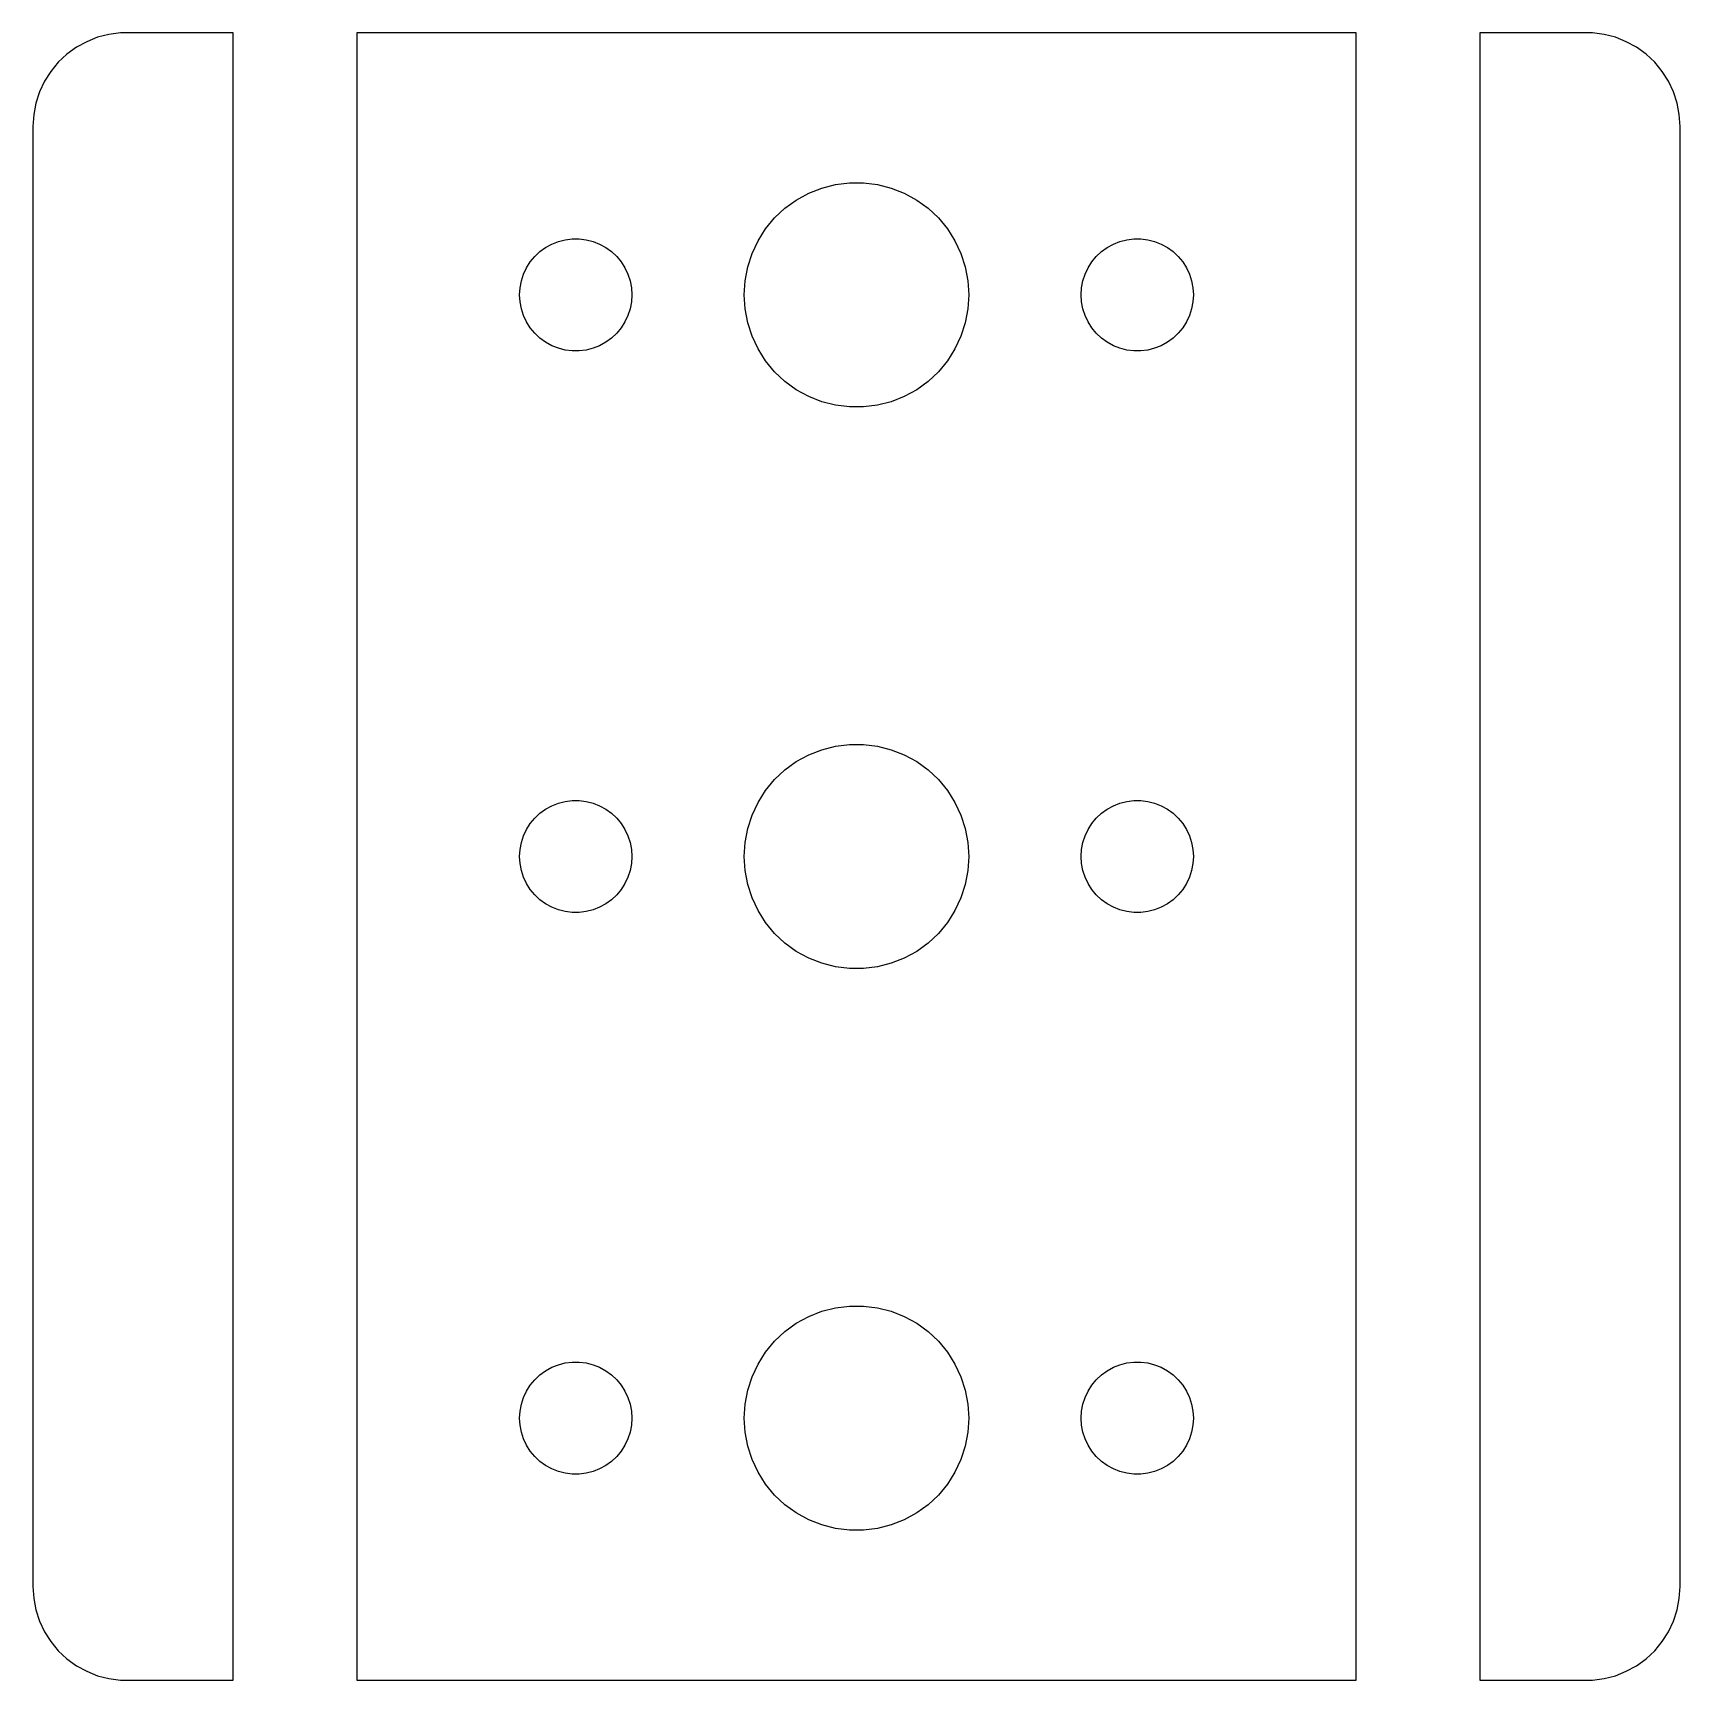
# Model space of a CAD drawing. Header units: metres. Extents: x -22 to 22, y -22 to 454.
# Drawn here: x -22 to 22, y 302 to 346 of the extents above; entities that cross this region are included whole.
import ezdxf

# ---------------------------------------------------------------- set-up
doc = ezdxf.new("R2010")
doc.units = ezdxf.units.M

msp = doc.modelspace()

# ---------------------------------------------------------------- linework, layer by layer
for p, q in [((-20.2725, 345.878), (-20.5644, 345.762)), ((-19.9684, 345.956), (-20.2725, 345.878)), ((-19.657, 345.995), (-19.9684, 345.956)), ((-16.6529, 345.995), (-19.657, 345.995)), ((-16.6529, 302.005), (-16.6529, 345.995)), ((13.3471, 345.995), (-13.3471, 345.995)), ((-13.3471, 345.995), (-13.3471, 302.005)), ((13.3471, 302.005), (13.3471, 345.995)), ((19.657, 345.995), (16.6529, 345.995)), ((16.6529, 345.995), (16.6529, 302.005)), ((19.9684, 345.956), (19.657, 345.995)), ((20.2725, 345.878), (19.9684, 345.956)), ((20.5644, 345.762), (20.2725, 345.878)), ((-21.0936, 345.426), (-21.3224, 345.211)), ((-20.8396, 345.611), (-21.0936, 345.426)), ((-20.5644, 345.762), (-20.8396, 345.611)), ((20.8396, 345.611), (20.5644, 345.762)), ((21.0936, 345.426), (20.8396, 345.611)), ((21.3224, 345.211), (21.0936, 345.426)), ((-21.5225, 344.969), (-21.6908, 344.704)), ((-21.3224, 345.211), (-21.5225, 344.969)), ((21.5225, 344.969), (21.3224, 345.211)), ((21.6908, 344.704), (21.5225, 344.969)), ((-21.6908, 344.704), (-21.8244, 344.42)), ((21.8244, 344.42), (21.6908, 344.704)), ((-21.9214, 344.122), (-21.9803, 343.813)), ((-21.8244, 344.42), (-21.9214, 344.122)), ((21.9214, 344.122), (21.8244, 344.42)), ((21.9803, 343.813), (21.9214, 344.122)), ((-21.9803, 343.813), (-22, 343.5)), ((22, 343.5), (21.9803, 343.813)), ((-22, 343.5), (-22, 304.5)), ((22, 304.5), (22, 343.5)), ((-0.927048, 341.853), (-0.562134, 341.947)), ((-0.562134, 341.947), (-0.18837, 341.994)), ((-0.18837, 341.994), (0.18837, 341.994)), ((0.18837, 341.994), (0.562134, 341.947)), ((0.562134, 341.947), (0.927048, 341.853)), ((-1.91226, 341.312), (-1.60747, 341.533)), ((-1.60747, 341.533), (-1.27733, 341.714)), ((-1.27733, 341.714), (-0.927048, 341.853)), ((0.927048, 341.853), (1.27733, 341.714)), ((1.27733, 341.714), (1.60747, 341.533)), ((1.60747, 341.533), (1.91226, 341.312)), ((-2.42705, 340.763), (-2.1869, 341.054)), ((-2.1869, 341.054), (-1.91226, 341.312)), ((1.91226, 341.312), (2.1869, 341.054)), ((2.1869, 341.054), (2.42705, 340.763)), ((-2.62891, 340.445), (-2.42705, 340.763)), ((2.42705, 340.763), (2.62891, 340.445)), ((-8.59344, 340.027), (-8.45613, 340.156)), ((-8.45613, 340.156), (-8.30373, 340.266)), ((-8.30373, 340.266), (-8.13866, 340.357)), ((-8.13866, 340.357), (-7.96352, 340.427)), ((-7.96352, 340.427), (-7.78107, 340.473)), ((-7.78107, 340.473), (-7.59418, 340.497)), ((-7.59418, 340.497), (-7.40581, 340.497)), ((-7.40581, 340.497), (-7.21892, 340.473)), ((-7.21892, 340.473), (-7.03647, 340.427)), ((-7.03647, 340.427), (-6.86133, 340.357)), ((-6.86133, 340.357), (-6.69626, 340.266)), ((-6.69626, 340.266), (-6.54385, 340.156)), ((-6.54385, 340.156), (-6.40654, 340.027)), ((-2.78932, 340.104), (-2.62891, 340.445)), ((2.62891, 340.445), (2.78932, 340.104)), ((6.40654, 340.027), (6.54385, 340.156)), ((6.54385, 340.156), (6.69626, 340.266)), ((6.69626, 340.266), (6.86133, 340.357)), ((6.86133, 340.357), (7.03647, 340.427)), ((7.03647, 340.427), (7.21892, 340.473)), ((7.21892, 340.473), (7.40581, 340.497)), ((7.40581, 340.497), (7.59418, 340.497)), ((7.59418, 340.497), (7.78107, 340.473)), ((7.78107, 340.473), (7.96352, 340.427)), ((7.96352, 340.427), (8.13866, 340.357)), ((8.13866, 340.357), (8.30373, 340.266)), ((8.30373, 340.266), (8.45613, 340.156)), ((8.45613, 340.156), (8.59344, 340.027)), ((-8.89465, 339.552), (-8.81445, 339.723)), ((-8.81445, 339.723), (-8.71352, 339.882)), ((-8.71352, 339.882), (-8.59344, 340.027)), ((-6.40654, 340.027), (-6.28647, 339.882)), ((-6.28647, 339.882), (-6.18553, 339.723)), ((-6.18553, 339.723), (-6.10533, 339.552)), ((-2.97633, 339.376), (-2.90575, 339.746)), ((-2.90575, 339.746), (-2.78932, 340.104)), ((2.78932, 340.104), (2.90575, 339.746)), ((2.90575, 339.746), (2.97633, 339.376)), ((6.10533, 339.552), (6.18553, 339.723)), ((6.18553, 339.723), (6.28647, 339.882)), ((6.28647, 339.882), (6.40654, 340.027)), ((8.59344, 340.027), (8.71352, 339.882)), ((8.71352, 339.882), (8.81445, 339.723)), ((8.81445, 339.723), (8.89465, 339.552)), ((-8.98816, 339.188), (-8.95287, 339.373)), ((-8.95287, 339.373), (-8.89465, 339.552)), ((-6.10533, 339.552), (-6.04712, 339.373)), ((-6.04712, 339.373), (-6.01183, 339.188)), ((-3, 339), (-2.97633, 339.376)), ((2.97633, 339.376), (3, 339)), ((6.01183, 339.188), (6.04712, 339.373)), ((6.04712, 339.373), (6.10533, 339.552)), ((8.89465, 339.552), (8.95287, 339.373)), ((8.95287, 339.373), (8.98816, 339.188)), ((-9, 339), (-8.98816, 339.188)), ((-8.98816, 338.812), (-9, 339)), ((-8.95287, 338.627), (-8.98816, 338.812)), ((-6.01183, 338.812), (-6.04712, 338.627)), ((-6.01183, 339.188), (-6, 339)), ((-6, 339), (-6.01183, 338.812)), ((-2.97633, 338.624), (-3, 339)), ((3, 339), (2.97633, 338.624)), ((6, 339), (6.01183, 339.188)), ((6.01183, 338.812), (6, 339)), ((6.04712, 338.627), (6.01183, 338.812)), ((8.98816, 338.812), (8.95287, 338.627)), ((8.98816, 339.188), (9, 339)), ((9, 339), (8.98816, 338.812)), ((-8.89465, 338.448), (-8.95287, 338.627)), ((-8.81445, 338.277), (-8.89465, 338.448)), ((-6.10533, 338.448), (-6.18553, 338.277)), ((-6.04712, 338.627), (-6.10533, 338.448)), ((-2.90575, 338.254), (-2.97633, 338.624)), ((2.97633, 338.624), (2.90575, 338.254)), ((6.10533, 338.448), (6.04712, 338.627)), ((6.18553, 338.277), (6.10533, 338.448)), ((8.89465, 338.448), (8.81445, 338.277)), ((8.95287, 338.627), (8.89465, 338.448)), ((-8.71352, 338.118), (-8.81445, 338.277)), ((-8.59344, 337.973), (-8.71352, 338.118)), ((-8.45613, 337.844), (-8.59344, 337.973)), ((-6.40654, 337.973), (-6.54385, 337.844)), ((-6.28647, 338.118), (-6.40654, 337.973)), ((-6.18553, 338.277), (-6.28647, 338.118)), ((-2.78932, 337.896), (-2.90575, 338.254)), ((2.90575, 338.254), (2.78932, 337.896)), ((6.28647, 338.118), (6.18553, 338.277)), ((6.40654, 337.973), (6.28647, 338.118)), ((6.54385, 337.844), (6.40654, 337.973)), ((8.59344, 337.973), (8.45613, 337.844)), ((8.71352, 338.118), (8.59344, 337.973)), ((8.81445, 338.277), (8.71352, 338.118)), ((-8.30373, 337.734), (-8.45613, 337.844)), ((-8.13866, 337.643), (-8.30373, 337.734)), ((-7.96352, 337.573), (-8.13866, 337.643)), ((-7.78107, 337.527), (-7.96352, 337.573)), ((-7.59418, 337.503), (-7.78107, 337.527)), ((-7.40581, 337.503), (-7.59418, 337.503)), ((-7.21892, 337.527), (-7.40581, 337.503)), ((-7.03647, 337.573), (-7.21892, 337.527)), ((-6.86133, 337.643), (-7.03647, 337.573)), ((-6.69626, 337.734), (-6.86133, 337.643)), ((-6.54385, 337.844), (-6.69626, 337.734)), ((-2.62891, 337.555), (-2.78932, 337.896)), ((-2.42705, 337.237), (-2.62891, 337.555)), ((2.62891, 337.555), (2.42705, 337.237)), ((2.78932, 337.896), (2.62891, 337.555)), ((6.69626, 337.734), (6.54385, 337.844)), ((6.86133, 337.643), (6.69626, 337.734)), ((7.03647, 337.573), (6.86133, 337.643)), ((7.21892, 337.527), (7.03647, 337.573)), ((7.40581, 337.503), (7.21892, 337.527)), ((7.59418, 337.503), (7.40581, 337.503)), ((7.78107, 337.527), (7.59418, 337.503)), ((7.96352, 337.573), (7.78107, 337.527)), ((8.13866, 337.643), (7.96352, 337.573)), ((8.30373, 337.734), (8.13866, 337.643)), ((8.45613, 337.844), (8.30373, 337.734)), ((-2.1869, 336.946), (-2.42705, 337.237)), ((2.42705, 337.237), (2.1869, 336.946)), ((-1.91226, 336.688), (-2.1869, 336.946)), ((-1.60747, 336.467), (-1.91226, 336.688)), ((1.91226, 336.688), (1.60747, 336.467)), ((2.1869, 336.946), (1.91226, 336.688)), ((-1.27733, 336.286), (-1.60747, 336.467)), ((-0.927048, 336.147), (-1.27733, 336.286)), ((1.27733, 336.286), (0.927048, 336.147)), ((1.60747, 336.467), (1.27733, 336.286)), ((-0.562134, 336.053), (-0.927048, 336.147)), ((-0.18837, 336.006), (-0.562134, 336.053)), ((0.18837, 336.006), (-0.18837, 336.006)), ((0.562134, 336.053), (0.18837, 336.006)), ((0.927048, 336.147), (0.562134, 336.053)), ((-0.927048, 326.853), (-0.562134, 326.947)), ((-0.562134, 326.947), (-0.18837, 326.994)), ((-0.18837, 326.994), (0.18837, 326.994)), ((0.18837, 326.994), (0.562134, 326.947)), ((0.562134, 326.947), (0.927048, 326.853)), ((-1.91226, 326.312), (-1.60747, 326.533)), ((-1.60747, 326.533), (-1.27733, 326.714)), ((-1.27733, 326.714), (-0.927048, 326.853)), ((0.927048, 326.853), (1.27733, 326.714)), ((1.27733, 326.714), (1.60747, 326.533)), ((1.60747, 326.533), (1.91226, 326.312)), ((-2.42705, 325.763), (-2.1869, 326.054)), ((-2.1869, 326.054), (-1.91226, 326.312)), ((1.91226, 326.312), (2.1869, 326.054)), ((2.1869, 326.054), (2.42705, 325.763)), ((-2.62891, 325.445), (-2.42705, 325.763)), ((2.42705, 325.763), (2.62891, 325.445)), ((-8.45613, 325.156), (-8.30373, 325.266)), ((-8.30373, 325.266), (-8.13866, 325.357)), ((-8.13866, 325.357), (-7.96352, 325.427)), ((-7.96352, 325.427), (-7.78107, 325.473)), ((-7.78107, 325.473), (-7.59418, 325.497)), ((-7.59418, 325.497), (-7.40581, 325.497)), ((-7.40581, 325.497), (-7.21892, 325.473)), ((-7.21892, 325.473), (-7.03647, 325.427)), ((-7.03647, 325.427), (-6.86133, 325.357)), ((-6.86133, 325.357), (-6.69626, 325.266)), ((-6.69626, 325.266), (-6.54385, 325.156)), ((-2.78932, 325.104), (-2.62891, 325.445)), ((2.62891, 325.445), (2.78932, 325.104)), ((6.54385, 325.156), (6.69626, 325.266)), ((6.69626, 325.266), (6.86133, 325.357)), ((6.86133, 325.357), (7.03647, 325.427)), ((7.03647, 325.427), (7.21892, 325.473)), ((7.21892, 325.473), (7.40581, 325.497)), ((7.40581, 325.497), (7.59418, 325.497)), ((7.59418, 325.497), (7.78107, 325.473)), ((7.78107, 325.473), (7.96352, 325.427)), ((7.96352, 325.427), (8.13866, 325.357)), ((8.13866, 325.357), (8.30373, 325.266)), ((8.30373, 325.266), (8.45613, 325.156)), ((-8.89465, 324.552), (-8.81445, 324.723)), ((-8.81445, 324.723), (-8.71352, 324.882)), ((-8.71352, 324.882), (-8.59344, 325.027)), ((-8.59344, 325.027), (-8.45613, 325.156)), ((-6.54385, 325.156), (-6.40654, 325.027)), ((-6.40654, 325.027), (-6.28647, 324.882)), ((-6.28647, 324.882), (-6.18553, 324.723)), ((-6.18553, 324.723), (-6.10533, 324.552)), ((-2.97633, 324.376), (-2.90575, 324.746)), ((-2.90575, 324.746), (-2.78932, 325.104)), ((2.78932, 325.104), (2.90575, 324.746)), ((2.90575, 324.746), (2.97633, 324.376)), ((6.10533, 324.552), (6.18553, 324.723)), ((6.18553, 324.723), (6.28647, 324.882)), ((6.28647, 324.882), (6.40654, 325.027)), ((6.40654, 325.027), (6.54385, 325.156)), ((8.45613, 325.156), (8.59344, 325.027)), ((8.59344, 325.027), (8.71352, 324.882)), ((8.71352, 324.882), (8.81445, 324.723)), ((8.81445, 324.723), (8.89465, 324.552)), ((-8.98816, 324.188), (-8.95287, 324.373)), ((-8.95287, 324.373), (-8.89465, 324.552)), ((-6.10533, 324.552), (-6.04712, 324.373)), ((-6.04712, 324.373), (-6.01183, 324.188)), ((-3, 324), (-2.97633, 324.376)), ((2.97633, 324.376), (3, 324)), ((6.01183, 324.188), (6.04712, 324.373)), ((6.04712, 324.373), (6.10533, 324.552)), ((8.89465, 324.552), (8.95287, 324.373)), ((8.95287, 324.373), (8.98816, 324.188)), ((-9, 324), (-8.98816, 324.188)), ((-8.98816, 323.812), (-9, 324)), ((-6.01183, 324.188), (-6, 324)), ((-6, 324), (-6.01183, 323.812)), ((-2.97633, 323.624), (-3, 324)), ((3, 324), (2.97633, 323.624)), ((6, 324), (6.01183, 324.188)), ((6.01183, 323.812), (6, 324)), ((8.98816, 324.188), (9, 324)), ((9, 324), (8.98816, 323.812)), ((-8.95287, 323.627), (-8.98816, 323.812)), ((-8.89465, 323.448), (-8.95287, 323.627)), ((-8.81445, 323.277), (-8.89465, 323.448)), ((-6.10533, 323.448), (-6.18553, 323.277)), ((-6.04712, 323.627), (-6.10533, 323.448)), ((-6.01183, 323.812), (-6.04712, 323.627)), ((-2.90575, 323.254), (-2.97633, 323.624)), ((2.97633, 323.624), (2.90575, 323.254)), ((6.04712, 323.627), (6.01183, 323.812)), ((6.10533, 323.448), (6.04712, 323.627)), ((6.18553, 323.277), (6.10533, 323.448)), ((8.89465, 323.448), (8.81445, 323.277)), ((8.95287, 323.627), (8.89465, 323.448)), ((8.98816, 323.812), (8.95287, 323.627)), ((-8.71352, 323.118), (-8.81445, 323.277)), ((-8.59344, 322.973), (-8.71352, 323.118)), ((-8.45613, 322.844), (-8.59344, 322.973)), ((-6.40654, 322.973), (-6.54385, 322.844)), ((-6.28647, 323.118), (-6.40654, 322.973)), ((-6.18553, 323.277), (-6.28647, 323.118)), ((-2.78932, 322.896), (-2.90575, 323.254)), ((2.90575, 323.254), (2.78932, 322.896)), ((6.28647, 323.118), (6.18553, 323.277)), ((6.40654, 322.973), (6.28647, 323.118)), ((6.54385, 322.844), (6.40654, 322.973)), ((8.59344, 322.973), (8.45613, 322.844)), ((8.71352, 323.118), (8.59344, 322.973)), ((8.81445, 323.277), (8.71352, 323.118)), ((-8.30373, 322.734), (-8.45613, 322.844)), ((-8.13866, 322.643), (-8.30373, 322.734)), ((-7.96352, 322.573), (-8.13866, 322.643)), ((-7.78107, 322.527), (-7.96352, 322.573)), ((-7.59418, 322.503), (-7.78107, 322.527)), ((-7.21892, 322.527), (-7.40581, 322.503)), ((-7.03647, 322.573), (-7.21892, 322.527)), ((-6.86133, 322.643), (-7.03647, 322.573)), ((-6.69626, 322.734), (-6.86133, 322.643)), ((-6.54385, 322.844), (-6.69626, 322.734)), ((-2.62891, 322.555), (-2.78932, 322.896)), ((-2.42705, 322.237), (-2.62891, 322.555)), ((2.62891, 322.555), (2.42705, 322.237)), ((2.78932, 322.896), (2.62891, 322.555)), ((6.69626, 322.734), (6.54385, 322.844)), ((6.86133, 322.643), (6.69626, 322.734)), ((7.03647, 322.573), (6.86133, 322.643)), ((7.21892, 322.527), (7.03647, 322.573)), ((7.40581, 322.503), (7.21892, 322.527)), ((7.78107, 322.527), (7.59418, 322.503)), ((7.96352, 322.573), (7.78107, 322.527)), ((8.13866, 322.643), (7.96352, 322.573)), ((8.30373, 322.734), (8.13866, 322.643)), ((8.45613, 322.844), (8.30373, 322.734)), ((-7.40581, 322.503), (-7.59418, 322.503)), ((-2.1869, 321.946), (-2.42705, 322.237)), ((2.42705, 322.237), (2.1869, 321.946)), ((7.59418, 322.503), (7.40581, 322.503)), ((-1.91226, 321.688), (-2.1869, 321.946)), ((-1.60747, 321.467), (-1.91226, 321.688)), ((1.91226, 321.688), (1.60747, 321.467)), ((2.1869, 321.946), (1.91226, 321.688)), ((-1.27733, 321.286), (-1.60747, 321.467)), ((-0.927048, 321.147), (-1.27733, 321.286)), ((1.27733, 321.286), (0.927048, 321.147)), ((1.60747, 321.467), (1.27733, 321.286)), ((-0.562134, 321.053), (-0.927048, 321.147)), ((-0.18837, 321.006), (-0.562134, 321.053)), ((0.18837, 321.006), (-0.18837, 321.006)), ((0.562134, 321.053), (0.18837, 321.006)), ((0.927048, 321.147), (0.562134, 321.053)), ((-0.562134, 311.947), (-0.18837, 311.994)), ((-0.18837, 311.994), (0.18837, 311.994)), ((0.18837, 311.994), (0.562134, 311.947)), ((-1.91226, 311.312), (-1.60747, 311.533)), ((-1.60747, 311.533), (-1.27733, 311.714)), ((-1.27733, 311.714), (-0.927048, 311.853)), ((-0.927048, 311.853), (-0.562134, 311.947)), ((0.562134, 311.947), (0.927048, 311.853)), ((0.927048, 311.853), (1.27733, 311.714)), ((1.27733, 311.714), (1.60747, 311.533)), ((1.60747, 311.533), (1.91226, 311.312)), ((-2.1869, 311.054), (-1.91226, 311.312)), ((1.91226, 311.312), (2.1869, 311.054)), ((-2.62891, 310.445), (-2.42705, 310.763)), ((-2.42705, 310.763), (-2.1869, 311.054)), ((2.1869, 311.054), (2.42705, 310.763)), ((2.42705, 310.763), (2.62891, 310.445)), ((-8.45613, 310.156), (-8.30373, 310.266)), ((-8.30373, 310.266), (-8.13866, 310.357)), ((-8.13866, 310.357), (-7.96352, 310.427)), ((-7.96352, 310.427), (-7.78107, 310.473)), ((-7.78107, 310.473), (-7.59418, 310.497)), ((-7.59418, 310.497), (-7.40581, 310.497)), ((-7.40581, 310.497), (-7.21892, 310.473)), ((-7.21892, 310.473), (-7.03647, 310.427)), ((-7.03647, 310.427), (-6.86133, 310.357)), ((-6.86133, 310.357), (-6.69626, 310.266)), ((-6.69626, 310.266), (-6.54385, 310.156)), ((-2.78932, 310.104), (-2.62891, 310.445)), ((2.62891, 310.445), (2.78932, 310.104)), ((6.54385, 310.156), (6.69626, 310.266)), ((6.69626, 310.266), (6.86133, 310.357)), ((6.86133, 310.357), (7.03647, 310.427)), ((7.03647, 310.427), (7.21892, 310.473)), ((7.21892, 310.473), (7.40581, 310.497)), ((7.40581, 310.497), (7.59418, 310.497)), ((7.59418, 310.497), (7.78107, 310.473)), ((7.78107, 310.473), (7.96352, 310.427)), ((7.96352, 310.427), (8.13866, 310.357)), ((8.13866, 310.357), (8.30373, 310.266)), ((8.30373, 310.266), (8.45613, 310.156)), ((-8.81445, 309.723), (-8.71352, 309.882)), ((-8.71352, 309.882), (-8.59344, 310.027)), ((-8.59344, 310.027), (-8.45613, 310.156)), ((-6.54385, 310.156), (-6.40654, 310.027)), ((-6.40654, 310.027), (-6.28647, 309.882)), ((-6.28647, 309.882), (-6.18553, 309.723)), ((-2.90575, 309.746), (-2.78932, 310.104)), ((2.78932, 310.104), (2.90575, 309.746)), ((6.18553, 309.723), (6.28647, 309.882)), ((6.28647, 309.882), (6.40654, 310.027)), ((6.40654, 310.027), (6.54385, 310.156)), ((8.45613, 310.156), (8.59344, 310.027)), ((8.59344, 310.027), (8.71352, 309.882)), ((8.71352, 309.882), (8.81445, 309.723)), ((-8.98816, 309.188), (-8.95287, 309.373)), ((-8.95287, 309.373), (-8.89465, 309.552)), ((-8.89465, 309.552), (-8.81445, 309.723)), ((-6.18553, 309.723), (-6.10533, 309.552)), ((-6.10533, 309.552), (-6.04712, 309.373)), ((-6.04712, 309.373), (-6.01183, 309.188)), ((-3, 309), (-2.97633, 309.376)), ((-2.97633, 309.376), (-2.90575, 309.746)), ((2.90575, 309.746), (2.97633, 309.376)), ((2.97633, 309.376), (3, 309)), ((6.01183, 309.188), (6.04712, 309.373)), ((6.04712, 309.373), (6.10533, 309.552)), ((6.10533, 309.552), (6.18553, 309.723)), ((8.81445, 309.723), (8.89465, 309.552)), ((8.89465, 309.552), (8.95287, 309.373)), ((8.95287, 309.373), (8.98816, 309.188)), ((-9, 309), (-8.98816, 309.188)), ((-8.98816, 308.812), (-9, 309)), ((-6.01183, 309.188), (-6, 309)), ((-6, 309), (-6.01183, 308.812)), ((-2.97633, 308.624), (-3, 309)), ((3, 309), (2.97633, 308.624)), ((6, 309), (6.01183, 309.188)), ((6.01183, 308.812), (6, 309)), ((8.98816, 309.188), (9, 309)), ((9, 309), (8.98816, 308.812)), ((-8.95287, 308.627), (-8.98816, 308.812)), ((-8.89465, 308.448), (-8.95287, 308.627)), ((-8.81445, 308.277), (-8.89465, 308.448)), ((-6.10533, 308.448), (-6.18553, 308.277)), ((-6.04712, 308.627), (-6.10533, 308.448)), ((-6.01183, 308.812), (-6.04712, 308.627)), ((-2.90575, 308.254), (-2.97633, 308.624)), ((2.97633, 308.624), (2.90575, 308.254)), ((6.04712, 308.627), (6.01183, 308.812)), ((6.10533, 308.448), (6.04712, 308.627)), ((6.18553, 308.277), (6.10533, 308.448)), ((8.89465, 308.448), (8.81445, 308.277)), ((8.95287, 308.627), (8.89465, 308.448)), ((8.98816, 308.812), (8.95287, 308.627)), ((-8.71352, 308.118), (-8.81445, 308.277)), ((-8.59344, 307.973), (-8.71352, 308.118)), ((-6.28647, 308.118), (-6.40654, 307.973)), ((-6.18553, 308.277), (-6.28647, 308.118)), ((-2.78932, 307.896), (-2.90575, 308.254)), ((2.90575, 308.254), (2.78932, 307.896)), ((6.28647, 308.118), (6.18553, 308.277)), ((6.40654, 307.973), (6.28647, 308.118)), ((8.71352, 308.118), (8.59344, 307.973)), ((8.81445, 308.277), (8.71352, 308.118)), ((-8.45613, 307.844), (-8.59344, 307.973)), ((-8.30373, 307.734), (-8.45613, 307.844)), ((-8.13866, 307.643), (-8.30373, 307.734)), ((-7.96352, 307.573), (-8.13866, 307.643)), ((-7.78107, 307.527), (-7.96352, 307.573)), ((-7.03647, 307.573), (-7.21892, 307.527)), ((-6.86133, 307.643), (-7.03647, 307.573)), ((-6.69626, 307.734), (-6.86133, 307.643)), ((-6.54385, 307.844), (-6.69626, 307.734)), ((-6.40654, 307.973), (-6.54385, 307.844)), ((-2.62891, 307.555), (-2.78932, 307.896)), ((2.78932, 307.896), (2.62891, 307.555)), ((6.54385, 307.844), (6.40654, 307.973)), ((6.69626, 307.734), (6.54385, 307.844)), ((6.86133, 307.643), (6.69626, 307.734)), ((7.03647, 307.573), (6.86133, 307.643)), ((7.21892, 307.527), (7.03647, 307.573)), ((7.96352, 307.573), (7.78107, 307.527)), ((8.13866, 307.643), (7.96352, 307.573)), ((8.30373, 307.734), (8.13866, 307.643)), ((8.45613, 307.844), (8.30373, 307.734)), ((8.59344, 307.973), (8.45613, 307.844)), ((-7.59418, 307.503), (-7.78107, 307.527)), ((-7.40581, 307.503), (-7.59418, 307.503)), ((-7.21892, 307.527), (-7.40581, 307.503)), ((-2.42705, 307.237), (-2.62891, 307.555)), ((-2.1869, 306.946), (-2.42705, 307.237)), ((2.42705, 307.237), (2.1869, 306.946)), ((2.62891, 307.555), (2.42705, 307.237)), ((7.40581, 307.503), (7.21892, 307.527)), ((7.59418, 307.503), (7.40581, 307.503)), ((7.78107, 307.527), (7.59418, 307.503)), ((-1.91226, 306.688), (-2.1869, 306.946)), ((-1.60747, 306.467), (-1.91226, 306.688)), ((1.91226, 306.688), (1.60747, 306.467)), ((2.1869, 306.946), (1.91226, 306.688)), ((-1.27733, 306.286), (-1.60747, 306.467)), ((-0.927048, 306.147), (-1.27733, 306.286)), ((1.27733, 306.286), (0.927048, 306.147)), ((1.60747, 306.467), (1.27733, 306.286)), ((-0.562134, 306.053), (-0.927048, 306.147)), ((-0.18837, 306.006), (-0.562134, 306.053)), ((0.18837, 306.006), (-0.18837, 306.006)), ((0.562134, 306.053), (0.18837, 306.006)), ((0.927048, 306.147), (0.562134, 306.053)), ((-22, 304.5), (-21.9803, 304.187)), ((21.9803, 304.187), (22, 304.5)), ((-21.9803, 304.187), (-21.9214, 303.878)), ((21.9214, 303.878), (21.9803, 304.187)), ((-21.9214, 303.878), (-21.8244, 303.58)), ((21.8244, 303.58), (21.9214, 303.878)), ((-21.8244, 303.58), (-21.6908, 303.296)), ((-21.6908, 303.296), (-21.5225, 303.031)), ((21.5225, 303.031), (21.6908, 303.296)), ((21.6908, 303.296), (21.8244, 303.58)), ((-21.5225, 303.031), (-21.3224, 302.789)), ((-21.3224, 302.789), (-21.0936, 302.574)), ((21.0936, 302.574), (21.3224, 302.789)), ((21.3224, 302.789), (21.5225, 303.031)), ((-21.0936, 302.574), (-20.8396, 302.389)), ((-20.8396, 302.389), (-20.5644, 302.238)), ((20.5644, 302.238), (20.8396, 302.389)), ((20.8396, 302.389), (21.0936, 302.574)), ((-20.5644, 302.238), (-20.2725, 302.122)), ((-20.2725, 302.122), (-19.9684, 302.044)), ((-19.9684, 302.044), (-19.657, 302.005)), ((-19.657, 302.005), (-16.6529, 302.005)), ((-13.3471, 302.005), (13.3471, 302.005)), ((16.6529, 302.005), (19.657, 302.005)), ((19.657, 302.005), (19.9684, 302.044)), ((19.9684, 302.044), (20.2725, 302.122)), ((20.2725, 302.122), (20.5644, 302.238))]:
    msp.add_line(p, q)

doc.saveas('drawing.dxf')
